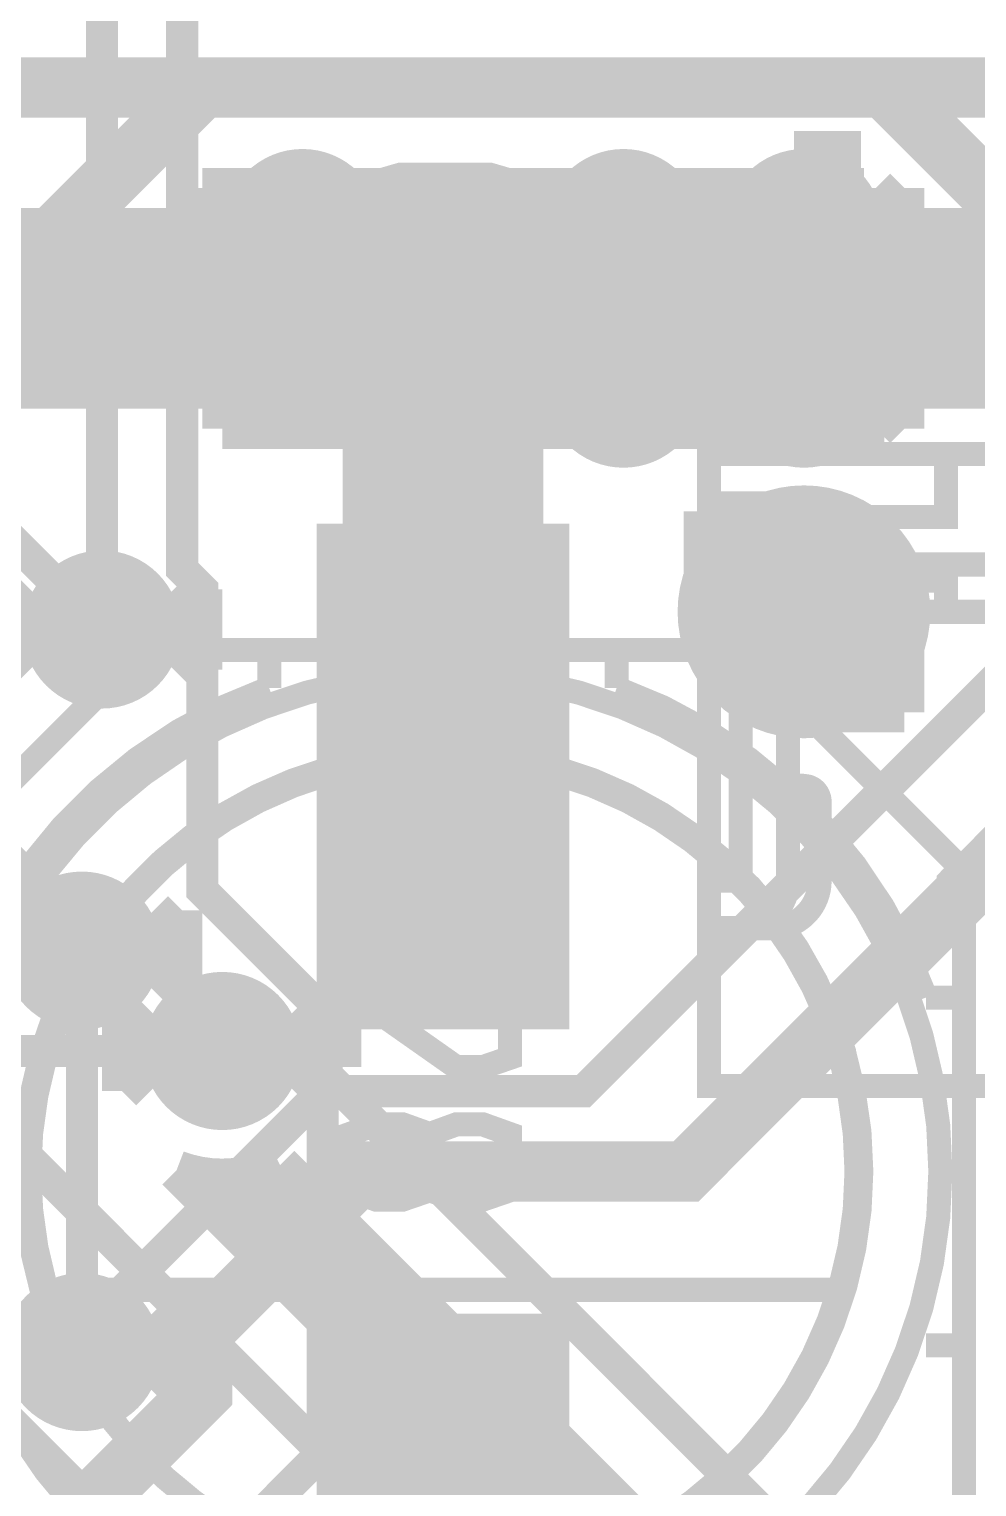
# Model space of a CAD drawing. Extents: x -10 to 131, y -93 to 209.
# Drawn here: x 100.88 to 106.89, y 6.89 to 16.12 of the extents above; entities that cross this region are included whole.
import ezdxf

# ---------------------------------------------------------------- set-up
doc = ezdxf.new("R2010")
doc.units = 0
doc.header["$MEASUREMENT"] = 0
doc.layers.get('0').update_dxf_attribs({"linetype": 'CONTINUOUS'})
for name, color, linetype in [('22-303-0_ASB', 7, 'CONTINUOUS'), ('22-303-0_AST', 7, 'CONTINUOUS'), ('22-303-0_BOT', 2, 'CONTINUOUS'), ('22-303-0_DRD', 6, 'CONTINUOUS'), ('22-303-0_DRL', 1, 'CONTINUOUS'), ('22-303-0_GND', 3, 'CONTINUOUS'), ('22-303-0_IN1', 10, 'CONTINUOUS'), ('22-303-0_SMT', 9, 'CONTINUOUS'), ('22-303-0_SPT', 11, 'CONTINUOUS'), ('22-303-0_SSB', 13, 'CONTINUOUS'), ('22-303-0_SST', 8, 'CONTINUOUS'), ('22-303-0_TOP', 15, 'CONTINUOUS'), ('THRUHOLE_NPT', 7, 'CONTINUOUS'), ('THRUHOLE_TAP', 2, 'CONTINUOUS')]:
    doc.layers.add(name, color=color, linetype=linetype)

# ---------------------------------------------------------------- blocks, each defined once
blk = doc.blocks.new('ROUND_28')
at = {"const_width": 0.54991}
blk.add_lwpolyline([(-0.274954, 0, 1), (0.274954, 0, 1)], format="xyb", close=True, dxfattribs=at)
blk = doc.blocks.new('ROUND_65')
at = {"const_width": 0.29972}
blk.add_lwpolyline([(-0.14986, 0, 1), (0.14986, 0, 1)], format="xyb", close=True, dxfattribs=at)
blk = doc.blocks.new('ROUND_70')
at = {"const_width": 0.29972}
blk.add_lwpolyline([(-0.14986, 0, 1), (0.14986, 0, 1)], format="xyb", close=True, dxfattribs=at)
blk = doc.blocks.new('ROUND_115')
at = {"const_width": 0.10033}
blk.add_lwpolyline([(-0.050164, 0, 1), (0.050164, 0, 1)], format="xyb", close=True, dxfattribs=at)
blk = doc.blocks.new('ROUND_116')
at = {"const_width": 0.10033}
blk.add_lwpolyline([(-0.050164, 0, 1), (0.050164, 0, 1)], format="xyb", close=True, dxfattribs=at)
blk = doc.blocks.new('ROUND_117')
at = {"const_width": 0.10033}
blk.add_lwpolyline([(-0.050164, 0, 1), (0.050164, 0, 1)], format="xyb", close=True, dxfattribs=at)
blk = doc.blocks.new('ROUND_85')
at = {"const_width": 0.8001}
blk.add_lwpolyline([(-0.40005, 0, 1), (0.40005, 0, 1)], format="xyb", close=True, dxfattribs=at)
blk = doc.blocks.new('ROUND_97')
at = {"const_width": 0.50038}
blk.add_lwpolyline([(-0.25019, 0, 1), (0.25019, 0, 1)], format="xyb", close=True, dxfattribs=at)
blk = doc.blocks.new('ROUND_98')
at = {"const_width": 0.50038}
blk.add_lwpolyline([(-0.25019, 0, 1), (0.25019, 0, 1)], format="xyb", close=True, dxfattribs=at)
blk = doc.blocks.new('ROUND_100')
at = {"const_width": 0.50038}
blk.add_lwpolyline([(-0.25019, 0, 1), (0.25019, 0, 1)], format="xyb", close=True, dxfattribs=at)
blk = doc.blocks.new('RECTANGLE_7')
blk.add_solid([(0.8001, 1.6002), (0.8001, -1.6002), (-0.8001, 1.6002), (-0.8001, -1.6002)])
blk = doc.blocks.new('ROUND_108')
at = {"const_width": 0.10033}
blk.add_lwpolyline([(-0.050164, 0, 1), (0.050164, 0, 1)], format="xyb", close=True, dxfattribs=at)

msp = doc.modelspace()

# ---------------------------------------------------------------- linework, layer by layer
at = {"layer": '22-303-0_ASB'}
for points, const_width in [([(106.15168, 15.34668), (105.7275, 15.34668)], 0.254), ([(105.93832, 15.34668), (105.93832, 14.07668), (105.7275, 14.2875)], 0.254), ([(105.18902, 13.42898), (105.18902, 13.0302), (106.69016, 13.0302), (106.69016, 13.42898), (105.18902, 13.42898)], 0.1524), ([(106.69016, 13.42898), (113.6904, 13.42898)], 0.1524), ([(105.18902, 13.0302), (105.18902, 10.72896)], 0.1524), ([(105.6894, 10.72896), (105.6894, 12.43076), (105.6894, 12.62888), (106.69016, 12.62888), (106.69016, 12.43076), (105.6894, 12.43076), (105.38968, 12.73048), (107.53852, 12.73048), (107.53852, 13.0302), (109.44098, 13.0302), (109.44098, 12.73048), (109.13872, 12.43076), (111.83874, 12.43076), (112.0902, 12.43076), (112.8903, 12.43076), (113.13922, 12.43076), (113.6904, 12.43076), (114.68862, 12.43076), (114.99088, 12.73048), (114.99088, 10.72896), (115.189, 10.72896), (115.189, 10.42924), (114.99088, 10.42924)], 0.1524), ([(105.18902, 10.42924), (105.18902, 10.72896), (105.38968, 10.72896), (105.38968, 12.73048)], 0.1524), ([(103.83012, 12.18946), (103.83012, 12.53998), (103.17988, 12.53998), (103.17988, 12.18946)], 0.1524), ([(107.84078, 12.43076), (106.69016, 12.43076)], 0.1524), ([(105.6894, 11.33094), (105.791, 11.33094)], 0.1524), ([(105.89006, 11.22934), (105.89006, 10.72896)], 0.1524), ([(105.38968, 10.42924), (105.18902, 10.42924), (105.18902, 9.43102), (115.189, 9.43102), (115.189, 10.42924)], 0.1524), ([(105.59034, 10.42924), (105.38968, 10.42924)], 0.1524)]:
    msp.add_lwpolyline(points, dxfattribs=dict(at, const_width=const_width))
at = {"layer": '22-303-0_ASB', "const_width": 0.1524}
for points in [[(105.89006, 11.22934, 0.4142136), (105.791, 11.3284)], [(105.38968, 10.42924, 0.4142136), (105.6894, 10.72896)], [(105.59034, 10.42924, 0.4142136), (105.89006, 10.72896)]]:
    msp.add_lwpolyline(points, format="xyb", dxfattribs=at)
at = {"layer": '22-303-0_AST', "const_width": 0.1524}
for points in [[(103.83012, 12.18946), (103.83012, 12.53998), (103.17988, 12.53998), (103.17988, 12.18946)], [(102.40518, 12.18946), (101.60508, 12.18946), (100.20554, 10.78992), (100.20554, 9.98982), (100.44684, 9.98982)], [(102.40518, 11.94816), (102.40518, 12.18946), (103.17988, 12.18946), (103.83012, 12.18946), (104.60482, 12.18946), (104.60482, 11.94816)], [(106.56316, 9.98982), (106.80446, 9.98982), (106.80446, 10.78992), (105.40492, 12.18946), (104.60482, 12.18946)], [(103.505, 12.0396), (103.505, 11.53922)], [(103.08082, 10.3886), (102.91318, 10.44702), (102.91318, 10.80262), (103.08082, 10.86358), (103.759, 10.86358), (103.92918, 10.80262), (103.92918, 10.44702), (103.759, 10.3886)], [(102.91318, 9.5504), (102.91318, 10.02538), (103.58882, 9.5504), (103.759, 9.5504), (103.92918, 9.60882), (103.92918, 9.96442), (103.759, 10.02538)], [(106.80446, 9.98982), (106.80446, 7.79018), (106.80446, 6.39064)], [(103.42118, 8.77062), (103.58882, 8.7122), (103.759, 8.7122), (103.92918, 8.77062), (103.92918, 9.12622), (103.759, 9.18718), (103.58882, 9.18718), (103.42118, 9.12622), (103.42118, 8.77062), (103.251, 8.7122), (103.08082, 8.7122), (102.91318, 8.77062), (102.91318, 9.12622), (103.08082, 9.18718), (103.251, 9.18718), (103.42118, 9.12622)], [(100.96246, 8.1407), (106.04754, 8.1407)], [(106.56316, 7.79018), (106.80446, 7.79018)]]:
    msp.add_lwpolyline(points, dxfattribs=at)
for points in [[(103.505, 12.0396, 0.4142136), (100.3554, 8.89)], [(106.6546, 8.89, 0.4142136), (103.505, 12.0396)], [(102.40518, 11.94816, 0.2237066), (100.44684, 9.98982)], [(106.56316, 9.98982, 0.2237066), (104.60482, 11.94816)], [(103.505, 11.53922, 0.4142136), (100.85578, 8.89)], [(103.505, 11.50874, 0.4142136), (100.88626, 8.89)], [(103.505, 11.53922, 0.3325564), (100.96246, 9.6393)], [(106.04754, 9.6393, 0.3325565), (103.505, 11.54176)], [(106.12374, 8.89, 0.4142136), (103.505, 11.50874)], [(106.15422, 8.89, 0.0717708), (106.04617, 9.63889)], [(100.3554, 8.89, 0.4142136), (103.505, 5.7404)], [(100.85578, 8.89, 0.0717709), (100.96383, 8.1411)], [(100.88626, 8.89, 0.4142136), (103.505, 6.27126)], [(103.505, 6.27126, 0.4142136), (106.12374, 8.89)], [(103.505, 5.7404, 0.4142136), (106.6546, 8.89)], [(103.505, 6.24078, 0.4142136), (106.15422, 8.89)]]:
    msp.add_lwpolyline(points, format="xyb", dxfattribs=at)
at = {"layer": '22-303-0_BOT'}
for points, const_width in [([(75.057, 25.273), (75.311, 25.019), (75.311, 20.32), (71.755, 16.764), (71.755, 12.954), (73.279, 11.43), (74.93, 11.43), (76.327, 12.827), (82.169, 12.827), (83.058, 11.938), (84.074, 11.938), (84.582, 12.446), (84.582, 13.081), (84.836, 13.335), (100.33, 13.335), (101.346, 12.319)], 0.2032), ([(92.964, 15.494), (93.345, 15.494), (94.107, 16.256), (96.393, 16.256), (97.155, 15.494), (97.79, 15.494), (98.044, 15.748), (106.299, 15.748), (107.49026, 14.55674), (107.49026, 13.18006)], 0.381), ([(106.172, 15.113), (102.108, 15.113), (102.108, 13.589)], 0.254), ([(102.2096, 15.113), (102.2096, 13.589)], 0.254), ([(102.4382, 15.113), (102.4382, 13.589)], 0.254), ([(102.6668, 15.113), (102.6668, 13.589)], 0.254), ([(102.8954, 15.113), (102.8954, 13.589)], 0.254), ([(103.124, 15.113), (103.124, 13.589)], 0.254), ([(103.3526, 15.113), (103.3526, 13.589)], 0.254), ([(103.5812, 15.113), (103.5812, 13.589)], 0.254), ([(103.8098, 15.113), (103.8098, 13.589)], 0.254), ([(104.0384, 15.113), (104.0384, 13.589)], 0.254), ([(104.267, 15.113), (104.267, 13.589)], 0.254), ([(104.4956, 15.113), (104.4956, 13.589)], 0.254), ([(104.7242, 15.113), (104.7242, 13.589)], 0.254), ([(104.9528, 15.113), (104.9528, 13.589)], 0.254), ([(105.1814, 15.113), (105.1814, 13.589)], 0.254), ([(105.41, 15.113), (105.41, 13.589)], 0.254), ([(105.6386, 15.113), (105.6386, 13.589)], 0.254), ([(105.8672, 15.113), (105.8672, 13.589)], 0.254), ([(106.0958, 15.113), (106.0958, 13.589)], 0.254), ([(106.172, 15.113), (106.172, 13.589)], 0.254), ([(106.172, 15.0622), (102.108, 15.0622)], 0.254), ([(93.853, 14.351), (99.568, 14.351), (103.505, 14.351)], 1.27), ([(99.568, 14.351), (103.505, 14.351)], 1.27), ([(106.172, 14.8336), (102.108, 14.8336)], 0.254), ([(106.172, 14.605), (102.108, 14.605)], 0.254), ([(106.172, 14.3764), (102.108, 14.3764)], 0.254), ([(106.172, 14.1478), (102.108, 14.1478)], 0.254), ([(106.172, 13.9192), (102.108, 13.9192)], 0.254), ([(106.172, 13.6906), (102.108, 13.6906)], 0.254), ([(106.172, 13.589), (102.108, 13.589)], 0.254), ([(76.454, 12.319), (82.042, 12.319), (83.947, 10.414), (85.852, 10.414), (86.233, 10.033), (86.233, 8.509), (88.773, 5.969), (89.408, 5.969), (89.535, 5.842), (96.901, 5.842), (97.663, 6.604), (97.663, 6.985), (98.552, 7.874), (100.203, 7.874), (102.997, 5.08), (102.997, 4.318), (104.775, 2.54), (105.664, 2.54), (106.299, 3.175), (115.062, 3.175), (115.57, 3.683), (115.57, 11.176)], 0.2032), ([(90.805, 10.287), (90.805, 10.414), (92.71, 12.319), (98.933, 12.319), (99.314, 11.938), (99.695, 11.938), (101.219, 10.414), (101.219, 10.287)], 0.2032), ([(89.281, 8.128), (89.535, 8.128), (93.218, 11.811), (98.044, 11.811), (104.013, 5.842), (104.013, 5.715), (105.283, 4.445)], 0.2032), ([(102.108, 9.652), (102.616, 9.652), (105.664, 6.604), (112.776, 6.604), (113.284, 7.112), (113.284, 9.525), (113.43894, 9.67994), (113.48974, 9.67994)], 0.2032), ([(102.4636, 8.92556), (102.4636, 8.25246)], 0.254), ([(102.47376, 8.93064), (105.22712, 6.17982)], 0.254), ([(101.81844, 8.89762), (104.43718, 6.27888)], 0.254), ([(102.0064, 8.84936), (102.0064, 8.70966)], 0.254), ([(102.235, 8.85444), (102.235, 8.48106)], 0.254), ([(102.6668, 8.7376), (101.97846, 8.7376)], 0.254), ([(102.6922, 8.7122), (102.6922, 8.02386)], 0.254), ([(102.8954, 8.509), (102.20706, 8.509)], 0.254), ([(102.9208, 8.4836), (102.9208, 7.79526)], 0.254), ([(103.124, 8.2804), (102.43566, 8.2804)], 0.254), ([(103.1494, 8.255), (103.1494, 7.56666)], 0.254), ([(103.3526, 8.0518), (102.66426, 8.0518)], 0.254), ([(103.378, 8.0264), (103.378, 7.33806)], 0.254), ([(103.5812, 7.8232), (102.89286, 7.8232)], 0.254), ([(103.6066, 7.7978), (103.6066, 7.10946)], 0.254), ([(103.8098, 7.5946), (103.12146, 7.5946)], 0.254), ([(103.8352, 7.5692), (103.8352, 6.88086)], 0.254), ([(104.0384, 7.366), (103.35006, 7.366)], 0.254), ([(104.0638, 7.3406), (104.0638, 6.65226)], 0.254), ([(104.267, 7.1374), (103.57866, 7.1374)], 0.254), ([(104.2924, 7.112), (104.2924, 6.42366)], 0.254), ([(104.4956, 6.9088), (103.80726, 6.9088)], 0.254), ([(104.521, 6.8834), (104.521, 6.17728)], 0.254)]:
    msp.add_lwpolyline(points, dxfattribs=dict(at, const_width=const_width))
at = {"layer": '22-303-0_BOT', "const_width": 0.254}
for points in [[(102.108, 8.84428, 0.1178572), (102.47328, 8.93159)], [(101.81844, 8.89762, 0.0918815), (102.108, 8.84396)]]:
    msp.add_lwpolyline(points, format="xyb", dxfattribs=at)
at = {"layer": '22-303-0_DRD', "const_width": 0.254}
for points in [[(101.981, 14.605), (102.616, 15.24)], [(102.616, 15.24), (103.251, 14.605)], [(104.013, 14.605), (104.648, 15.24)], [(104.648, 15.24), (105.283, 14.605)], [(105.156, 14.605), (105.791, 15.24)], [(105.791, 15.24), (106.426, 14.605)], [(101.981, 15.113), (101.981, 14.605)], [(102.616, 14.478), (101.981, 15.113)], [(103.251, 15.113), (102.616, 14.478)], [(103.251, 14.605), (103.251, 15.113)], [(104.013, 15.113), (104.013, 14.605)], [(104.648, 14.478), (104.013, 15.113)], [(105.283, 15.113), (104.648, 14.478)], [(105.156, 15.113), (105.156, 14.605)], [(105.791, 14.478), (105.156, 15.113)], [(105.283, 14.605), (105.283, 15.113)], [(106.426, 15.113), (105.791, 14.478)], [(106.426, 14.605), (106.426, 15.113)], [(102.87, 14.097), (103.505, 14.732)], [(102.87, 14.097), (103.505, 14.732)], [(102.87, 14.097), (103.505, 14.732)], [(102.87, 14.097), (103.505, 14.732)], [(103.505, 14.732), (104.14, 14.097)], [(103.505, 14.732), (104.14, 14.097)], [(103.505, 14.732), (104.14, 14.097)], [(103.505, 14.732), (104.14, 14.097)], [(102.87, 14.605), (102.87, 14.097)], [(103.505, 13.97), (102.87, 14.605)], [(102.87, 14.605), (102.87, 14.097)], [(103.505, 13.97), (102.87, 14.605)], [(102.87, 14.605), (102.87, 14.097)], [(103.505, 13.97), (102.87, 14.605)], [(102.87, 14.605), (102.87, 14.097)], [(103.505, 13.97), (102.87, 14.605)], [(104.14, 14.605), (103.505, 13.97)], [(104.14, 14.605), (103.505, 13.97)], [(104.14, 14.605), (103.505, 13.97)], [(104.14, 14.605), (103.505, 13.97)], [(104.14, 14.097), (104.14, 14.605)], [(104.14, 14.097), (104.14, 14.605)], [(104.14, 14.097), (104.14, 14.605)], [(104.14, 14.097), (104.14, 14.605)], [(101.981, 13.716), (102.616, 14.351)], [(102.616, 14.351), (103.251, 13.716)], [(101.981, 14.224), (101.981, 13.716)], [(102.616, 13.589), (101.981, 14.224)], [(103.251, 14.224), (102.616, 13.589)], [(103.251, 13.716), (103.251, 14.224)], [(104.013, 13.589), (104.648, 14.224)], [(104.648, 14.224), (105.283, 13.589)], [(105.156, 13.589), (105.791, 14.224)], [(105.791, 14.224), (106.426, 13.589)], [(104.013, 14.097), (104.013, 13.589)], [(104.648, 13.462), (104.013, 14.097)], [(105.283, 14.097), (104.648, 13.462)], [(105.156, 14.097), (105.156, 13.589)], [(105.791, 13.462), (105.156, 14.097)], [(105.283, 13.589), (105.283, 14.097)], [(106.426, 14.097), (105.791, 13.462)], [(106.426, 13.589), (106.426, 14.097)], [(105.156, 13.06576), (105.156, 12.43076)], [(105.791, 13.06576), (105.156, 13.06576)], [(105.791, 11.79576), (105.791, 13.06576)], [(100.711, 12.065), (101.346, 12.7)], [(101.346, 12.7), (101.981, 12.065)], [(101.346, 11.938), (100.711, 12.573)], [(101.981, 12.573), (101.346, 11.938)], [(101.981, 12.065), (101.981, 12.573)], [(105.156, 12.43076), (106.426, 12.43076)], [(106.426, 12.43076), (106.426, 11.79576)], [(106.426, 11.79576), (105.791, 11.79576)], [(100.584, 10.033), (101.219, 10.668)], [(101.219, 10.668), (101.854, 10.033)], [(101.219, 9.906), (100.584, 10.541)], [(101.854, 10.541), (101.219, 9.906)], [(101.854, 10.033), (101.854, 10.541)], [(101.473, 9.398), (102.108, 10.033)], [(102.108, 10.033), (102.743, 9.398)], [(101.473, 9.906), (101.473, 9.398)], [(102.108, 9.271), (101.473, 9.906)], [(102.743, 9.906), (102.108, 9.271)], [(102.743, 9.398), (102.743, 9.906)], [(100.584, 7.493), (101.219, 8.128)], [(101.219, 8.128), (101.854, 7.493)], [(101.219, 7.366), (100.584, 8.001)], [(101.854, 8.001), (101.219, 7.366)], [(101.854, 7.493), (101.854, 8.001)]]:
    msp.add_lwpolyline(points, dxfattribs=at)
at = {"layer": '22-303-0_IN1', "const_width": 0.2032}
for points in [[(101.981, -4.191), (101.219, -3.429), (101.219, 1.397), (100.584, 2.032), (100.584, 4.953), (102.743, 7.112), (102.743, 9.906), (101.981, 10.668), (101.981, 12.573), (101.854, 12.7), (101.854, 18.034), (102.235, 18.415), (102.235, 19.431)], [(101.346, 12.319), (101.346, 18.542)], [(101.219, 10.287), (101.219, 7.747)]]:
    msp.add_lwpolyline(points, dxfattribs=at)
at = {"layer": '22-303-0_SSB'}
for points, const_width in [([(106.15168, 15.34668), (105.7275, 15.34668)], 0.254), ([(105.93832, 15.34668), (105.93832, 14.07668), (105.7275, 14.2875)], 0.254), ([(105.18902, 13.42898), (105.18902, 13.0302), (106.69016, 13.0302), (106.69016, 13.42898), (105.18902, 13.42898)], 0.1524), ([(106.69016, 13.42898), (113.6904, 13.42898)], 0.1524), ([(105.18902, 13.0302), (105.18902, 10.72896)], 0.1524), ([(105.6894, 10.72896), (105.6894, 12.43076), (105.6894, 12.62888), (106.69016, 12.62888), (106.69016, 12.43076), (105.6894, 12.43076), (105.38968, 12.73048), (107.53852, 12.73048), (107.53852, 13.0302), (109.44098, 13.0302), (109.44098, 12.73048), (109.13872, 12.43076), (111.83874, 12.43076), (112.0902, 12.43076), (112.8903, 12.43076), (113.13922, 12.43076), (113.6904, 12.43076), (114.68862, 12.43076), (114.99088, 12.73048), (114.99088, 10.72896), (115.189, 10.72896), (115.189, 10.42924), (114.99088, 10.42924)], 0.1524), ([(105.18902, 10.42924), (105.18902, 10.72896), (105.38968, 10.72896), (105.38968, 12.73048)], 0.1524), ([(107.84078, 12.43076), (106.69016, 12.43076)], 0.1524), ([(105.6894, 11.33094), (105.791, 11.33094)], 0.1524), ([(105.89006, 11.22934), (105.89006, 10.72896)], 0.1524), ([(105.38968, 10.42924), (105.18902, 10.42924), (105.18902, 9.43102), (115.189, 9.43102), (115.189, 10.42924)], 0.1524), ([(105.59034, 10.42924), (105.38968, 10.42924)], 0.1524)]:
    msp.add_lwpolyline(points, dxfattribs=dict(at, const_width=const_width))
at = {"layer": '22-303-0_SSB', "const_width": 0.1524}
for points in [[(105.89006, 11.22934, 0.4142136), (105.791, 11.3284)], [(105.38968, 10.42924, 0.4142136), (105.6894, 10.72896)], [(105.59034, 10.42924, 0.4142136), (105.89006, 10.72896)]]:
    msp.add_lwpolyline(points, format="xyb", dxfattribs=at)
at = {"layer": '22-303-0_SST', "const_width": 0.1524}
for points in [[(103.23576, 14.859), (103.09606, 14.90218), (103.09606, 15.15618), (103.23576, 15.19682), (103.80218, 15.19682), (103.94188, 15.15618), (103.94188, 14.90218), (103.80218, 14.859)], [(103.09606, 14.1732), (103.09606, 14.51102), (103.65994, 14.1732), (103.80218, 14.1732), (103.94188, 14.21638), (103.94188, 14.47038), (103.80218, 14.51102)], [(103.5177, 13.53058), (103.65994, 13.4874), (103.80218, 13.4874), (103.94188, 13.53058), (103.94188, 13.78458), (103.80218, 13.82522), (103.65994, 13.82522), (103.5177, 13.78458), (103.5177, 13.53058), (103.378, 13.4874), (103.23576, 13.4874), (103.09606, 13.53058), (103.09606, 13.78458), (103.23576, 13.82522), (103.378, 13.82522), (103.5177, 13.78458)], [(102.40518, 12.18946), (101.60508, 12.18946), (100.20554, 10.78992), (100.20554, 9.98982), (100.44684, 9.98982)], [(102.40518, 11.94816), (102.40518, 12.18946), (103.17988, 12.18946), (103.83012, 12.18946), (104.60482, 12.18946), (104.60482, 11.94816)], [(106.56316, 9.98982), (106.80446, 9.98982), (106.80446, 10.78992), (105.40492, 12.18946), (104.60482, 12.18946)], [(103.505, 12.0396), (103.505, 11.53922)], [(106.80446, 9.98982), (106.80446, 7.79018), (106.80446, 6.39064)], [(100.96246, 8.1407), (106.04754, 8.1407)], [(106.56316, 7.79018), (106.80446, 7.79018)]]:
    msp.add_lwpolyline(points, dxfattribs=at)
for points in [[(103.505, 12.0396, 0.4142136), (100.3554, 8.89)], [(106.6546, 8.89, 0.4142136), (103.505, 12.0396)], [(102.40518, 11.94816, 0.2237066), (100.44684, 9.98982)], [(106.56316, 9.98982, 0.2237066), (104.60482, 11.94816)], [(103.505, 11.53922, 0.4142136), (100.85578, 8.89)], [(103.505, 11.50874, 0.4142136), (100.88626, 8.89)], [(103.505, 11.53922, 0.3325564), (100.96246, 9.6393)], [(106.04754, 9.6393, 0.3325565), (103.505, 11.54176)], [(106.12374, 8.89, 0.4142136), (103.505, 11.50874)], [(106.15422, 8.89, 0.0717708), (106.04617, 9.63889)], [(100.3554, 8.89, 0.4142136), (103.505, 5.7404)], [(100.85578, 8.89, 0.0717709), (100.96383, 8.1411)], [(100.88626, 8.89, 0.4142136), (103.505, 6.27126)], [(103.505, 6.27126, 0.4142136), (106.12374, 8.89)], [(103.505, 5.7404, 0.4142136), (106.6546, 8.89)], [(103.505, 6.24078, 0.4142136), (106.15422, 8.89)]]:
    msp.add_lwpolyline(points, format="xyb", dxfattribs=at)
at = {"layer": '22-303-0_TOP'}
for points, const_width in [([(97.52584, 11.30554), (97.52584, 12.30884), (98.806, 13.589), (99.822, 13.589), (101.981, 15.748), (110.998, 15.748), (111.887, 16.637), (112.649, 16.637)], 0.381), ([(102.108, 15.113), (102.108, 13.589)], 0.254), ([(106.172, 15.113), (102.108, 15.113)], 0.254), ([(106.172, 15.113), (106.172, 13.589), (102.108, 13.589)], 0.254), ([(102.2096, 15.113), (102.2096, 13.589)], 0.254), ([(102.4382, 15.113), (102.4382, 13.589)], 0.254), ([(102.6668, 15.113), (102.6668, 13.589)], 0.254), ([(102.8954, 15.113), (102.8954, 13.589)], 0.254), ([(103.124, 15.113), (103.124, 13.589)], 0.254), ([(103.3526, 15.113), (103.3526, 13.589)], 0.254), ([(103.5812, 15.113), (103.5812, 13.589)], 0.254), ([(103.8098, 15.113), (103.8098, 13.589)], 0.254), ([(104.0384, 15.113), (104.0384, 13.589)], 0.254), ([(104.267, 15.113), (104.267, 13.589)], 0.254), ([(104.4956, 15.113), (104.4956, 13.589)], 0.254), ([(104.7242, 15.113), (104.7242, 13.589)], 0.254), ([(104.9528, 15.113), (104.9528, 13.589)], 0.254), ([(105.1814, 15.113), (105.1814, 13.589)], 0.254), ([(105.41, 15.113), (105.41, 13.589)], 0.254), ([(105.6386, 15.113), (105.6386, 13.589)], 0.254), ([(105.8672, 15.113), (105.8672, 13.589)], 0.254), ([(106.0958, 15.113), (106.0958, 13.589)], 0.254), ([(106.172, 15.0622), (102.108, 15.0622)], 0.254), ([(106.172, 14.8336), (102.108, 14.8336)], 0.254), ([(103.505, 11.38936), (103.505, 14.224), (103.505, 14.351)], 1.27), ([(103.505, 11.38936), (103.505, 14.224), (103.505, 14.351)], 1.27), ([(103.505, 14.351), (103.505, 14.224), (103.505, 11.38936)], 1.27), ([(103.505, 14.351), (103.505, 14.224), (103.505, 11.38936), (103.505, 14.224)], 1.27), ([(103.632, 14.351), (113.665, 14.351)], 1.27), ([(103.632, 14.351), (113.665, 14.351)], 1.27), ([(113.665, 14.351), (103.632, 14.351)], 1.27), ([(103.632, 14.351), (113.665, 14.351)], 1.27), ([(103.505, 11.38936), (103.505, 14.224)], 1.27), ([(103.505, 14.224), (103.505, 11.38936)], 1.27), ([(103.505, 11.38936), (103.505, 14.224)], 1.27), ([(106.172, 14.605), (102.108, 14.605)], 0.254), ([(106.172, 14.3764), (102.108, 14.3764)], 0.254), ([(103.505, 14.224), (103.632, 14.351)], 0.2032), ([(103.505, 14.224), (103.632, 14.351)], 0.2032), ([(103.632, 14.351), (103.505, 14.224)], 0.2032), ([(103.505, 14.224), (103.632, 14.351)], 0.2032), ([(106.172, 14.1478), (102.108, 14.1478)], 0.254), ([(106.172, 13.9192), (102.108, 13.9192)], 0.254), ([(106.172, 13.6906), (102.108, 13.6906)], 0.254), ([(101.219, 7.747), (101.219, 7.874), (102.743, 9.398), (104.394, 9.398), (107.569, 12.573), (110.236, 12.573), (110.363, 12.7), (113.538, 12.7), (114.173, 13.335), (116.332, 13.335)], 0.2032), ([(107.95, 11.79576), (107.9246, 11.79576), (106.82224, 10.68324), (106.82224, 10.668), (105.04424, 8.89), (102.997, 8.89), (101.981, 7.874), (101.981, 7.493), (99.695, 5.207), (99.695, 5.20446), (98.82378, 5.20446)], 0.381), ([(95.57512, 11.30554), (95.57512, 10.414), (95.82912, 10.16), (98.933, 10.16), (99.441, 9.652), (102.108, 9.652)], 0.2032)]:
    msp.add_lwpolyline(points, dxfattribs=dict(at, const_width=const_width))

# ---------------------------------------------------------------- block references
at = {"layer": '22-303-0_BOT'}
for name, p in [('ROUND_65', (102.616, 14.859)), ('ROUND_65', (104.648, 14.859)), ('ROUND_65', (105.791, 14.859)), ('ROUND_70', (103.505, 14.351)), ('ROUND_65', (102.616, 13.97)), ('ROUND_65', (104.648, 13.843)), ('ROUND_65', (105.791, 13.843)), ('ROUND_28', (105.791, 12.43076)), ('ROUND_70', (101.346, 12.319)), ('ROUND_70', (101.219, 10.287)), ('ROUND_70', (102.108, 9.652)), ('ROUND_70', (101.219, 7.747))]:
    msp.add_blockref(name, p, dxfattribs=at)
at = {"layer": '22-303-0_DRL'}
for name, p in [('ROUND_115', (102.616, 14.859)), ('ROUND_115', (104.648, 14.859)), ('ROUND_115', (105.791, 14.859)), ('ROUND_117', (103.505, 14.351)), ('ROUND_115', (102.616, 13.97)), ('ROUND_115', (104.648, 13.843)), ('ROUND_115', (105.791, 13.843)), ('ROUND_28', (105.791, 12.43076)), ('ROUND_117', (101.346, 12.319)), ('ROUND_117', (101.219, 10.287)), ('ROUND_116', (102.108, 9.652)), ('ROUND_117', (101.219, 7.747))]:
    msp.add_blockref(name, p, dxfattribs=at)
at = {"layer": '22-303-0_GND'}
for name, p in [('ROUND_97', (102.616, 14.859)), ('ROUND_97', (104.648, 14.859)), ('ROUND_97', (105.791, 14.859)), ('ROUND_100', (103.505, 14.351)), ('ROUND_97', (102.616, 13.97)), ('ROUND_97', (104.648, 13.843)), ('ROUND_97', (105.791, 13.843)), ('ROUND_85', (105.791, 12.43076)), ('ROUND_100', (101.346, 12.319)), ('ROUND_100', (101.219, 10.287)), ('ROUND_98', (102.108, 9.652)), ('ROUND_100', (101.219, 7.747))]:
    msp.add_blockref(name, p, dxfattribs=at)
at = {"layer": '22-303-0_IN1'}
for name, p in [('ROUND_65', (102.616, 14.859)), ('ROUND_65', (104.648, 14.859)), ('ROUND_65', (105.791, 14.859)), ('ROUND_70', (103.505, 14.351)), ('ROUND_65', (102.616, 13.97)), ('ROUND_65', (104.648, 13.843)), ('ROUND_65', (105.791, 13.843)), ('ROUND_28', (105.791, 12.43076)), ('ROUND_70', (101.346, 12.319)), ('ROUND_70', (101.219, 10.287)), ('ROUND_70', (102.108, 9.652)), ('ROUND_70', (101.219, 7.747))]:
    msp.add_blockref(name, p, dxfattribs=at)
at = {"layer": '22-303-0_SMT'}
for p in [(103.505, 11.38936), (103.505, 6.39064)]:
    msp.add_blockref('RECTANGLE_7', p, dxfattribs=at)
at = {"layer": '22-303-0_SPT'}
for p in [(103.505, 11.38936), (103.505, 6.39064)]:
    msp.add_blockref('RECTANGLE_7', p, dxfattribs=at)
at = {"layer": '22-303-0_TOP'}
for name, p in [('ROUND_65', (102.616, 14.859)), ('ROUND_65', (104.648, 14.859)), ('ROUND_65', (105.791, 14.859)), ('ROUND_70', (103.505, 14.351)), ('ROUND_65', (102.616, 13.97)), ('ROUND_65', (104.648, 13.843)), ('ROUND_65', (105.791, 13.843)), ('RECTANGLE_7', (103.505, 11.38936)), ('ROUND_28', (105.791, 12.43076)), ('ROUND_70', (101.346, 12.319)), ('ROUND_70', (101.219, 10.287)), ('ROUND_70', (102.108, 9.652)), ('ROUND_70', (101.219, 7.747)), ('RECTANGLE_7', (103.505, 6.39064))]:
    msp.add_blockref(name, p, dxfattribs=at)
at = {"layer": 'THRUHOLE_NPT'}
msp.add_blockref('ROUND_28', (105.791, 12.43076), dxfattribs=at)
at = {"layer": 'THRUHOLE_TAP'}
for p in [(102.616, 14.859), (104.648, 14.859), (105.791, 14.859), (103.505, 14.351), (102.616, 13.97), (104.648, 13.843), (105.791, 13.843), (101.346, 12.319), (101.219, 10.287), (102.108, 9.652), (101.219, 7.747)]:
    msp.add_blockref('ROUND_108', p, dxfattribs=at)

doc.saveas('drawing.dxf')
